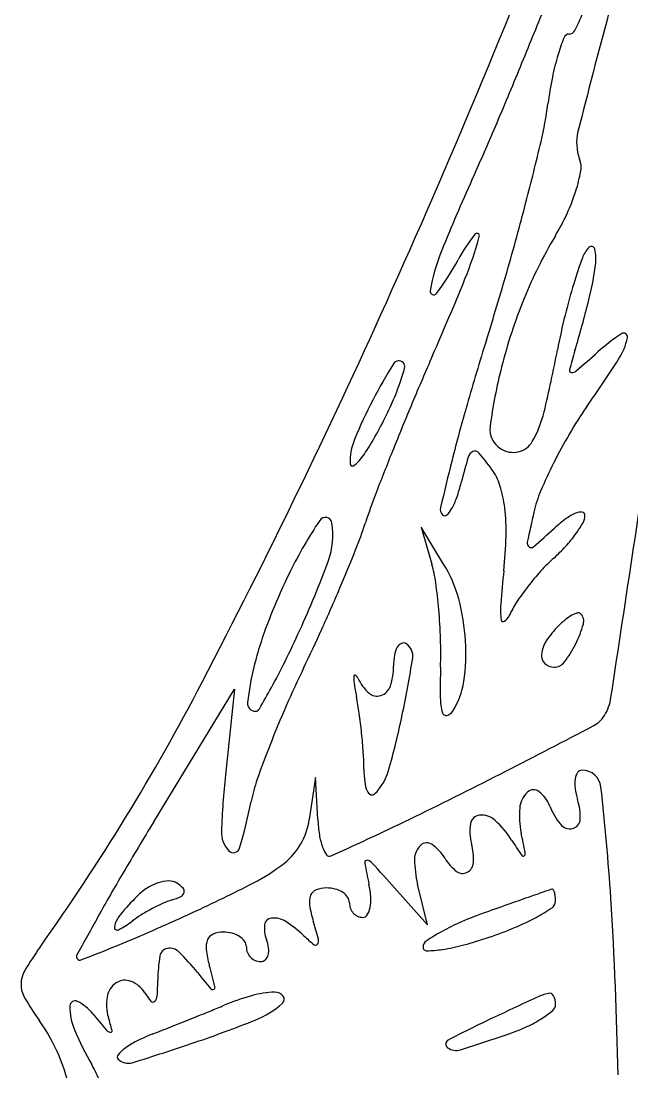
# Model space of a CAD drawing. Extents: x 0.12 to 1.64, y 0.04 to 1.72.
# Drawn here: x 0.3435 to 0.551, y 1.1225 to 1.4794 of the extents above; entities that cross this region are included whole.
import ezdxf

# ---------------------------------------------------------------- set-up
doc = ezdxf.new("R2010")
doc.units = 0
doc.header["$MEASUREMENT"] = 0
doc.layers.add('Outline', color=30, linetype='Continuous')
doc.layers.add('Silk', color=7, linetype='Continuous')

msp = doc.modelspace()

# ---------------------------------------------------------------- linework, layer by layer
at = {"layer": 'Outline'}
for centre, radius, start, end in [((-2.095990566304094, 2.539142067795179), 2.811840765622493, 335.7413668925336, 338.9155792799656), ((-1.844435257279909, 2.425782316362321), 2.535923193269018, 332.5006374626443, 335.7412999370704), ((-0.2711530077733026, 1.606806963714805), 0.7622440608292564, 324.5671097318837, 332.5005507651781), ((0.441352423834216, 1.099839820566363), 0.1122155862113178, 144.5670840206572, 149.4078573849361), ((0.3527006448111647, 1.152251923951705), 0.0092293419588574, 149.4078341283492, 179.5599969783349), ((0.3524859115014947, 1.152253590139633), 0.0090146021857264, 179.5601057290759, 210.22250900151), ((0.4354823352789705, 1.200602280711828), 0.1050666830580126, 210.2224891824539, 215.2946292298352), ((0.2975822828580754, 1.102983093667374), 0.0638887256654552, 10.6918206077578, 35.29456541679892)]:
    msp.add_arc(centre, radius, start, end, dxfattribs=at)
at = {"layer": 'Silk'}
for p, q in [((0.48700947, 1.294999999999999), (0.4793732900000001, 1.3075)), ((0.4793732900000001, 1.3075), (0.4829841550000002, 1.294999999999999)), ((0.38855234, 1.2075), (0.4159775250000001, 1.252499999999999)), ((0.4159775250000001, 1.252499999999999), (0.4129042650000001, 1.223402695)), ((0.44350168, 1.222499999999999), (0.4413703700000001, 1.20824887)), ((0.4442508400000002, 1.208333335), (0.44350168, 1.222499999999999)), ((0.4814831050000001, 1.1725), (0.478146295, 1.18625)), ((0.47036169, 1.185), (0.4814831050000001, 1.1725))]:
    msp.add_line(p, q, dxfattribs=at)
for centre, radius, start, end in [((-2.095990566304096, 2.539142067795201), 2.811840765622493, 335.7413668925336, 338.9155792799656), ((-1.093187507956313, 2.125005235546006), 1.737002125558674, 337.5841741243307, 338.3074736434748), ((0.3981784796883372, 1.540872237860128), 0.1482492726565075, 334.1416113489162, 337.2496022565979), ((2.857686867161966, 0.8565538980167573), 2.397612187259919, 164.8826817635651, 165.8688506340029), ((0.5296474839273589, 1.473122377751151), 0.0018776222488487, 89.99996726827324, 158.0683548695554), ((0.5296474857105462, 1.477152272043364), 0.002152272043364, 269.999981084503, 334.1415489011759), ((0.5932608658740369, 1.447509145347774), 0.0704538574680796, 158.0683582261516, 163.0717765546027), ((0.6022175558332457, 1.444783129556737), 0.0798161999696102, 163.0718140940919, 168.7511840162648), ((-1.098474376535423, 2.127184127332137), 1.74272038977883, 336.8613909196194, 337.58423207709), ((0.6684153264502504, 1.431617063315446), 0.1473105711047596, 168.7512095490458, 172.3410694713104), ((0.3901668878531652, 1.469034651750053), 0.1334424689606642, 346.7769102993873, 352.3410704651587), ((-0.2948931904201922, 1.783787280036357), 0.8688416124813418, 335.6446829396539, 336.8614046821838), ((-0.341380863239696, 1.640927502135244), 0.88491386837808, 345.4009858017985, 346.7769847087334), ((0.5477809338954347, 1.438097380251685), 0.0156259903499012, 165.8688497970234, 200.9936026463283), ((0.5261084681217183, 1.429780869614301), 0.0075873704988587, 349.7356033122405, 20.99365031142689), ((0.4812576459389282, 1.4379027975881), 0.0531676509333117, 342.3047182185343, 349.7356675245964), ((1.08374084658697, 1.1597063959927), 0.6444689167306531, 155.6446284203542, 157.958840888809), ((0.4682753335564131, 1.442044686833376), 0.0667946711984834, 335.2028698227153, 342.304814002747), ((-0.4470721897684716, 1.668456370430166), 0.9941315184761537, 343.9965535231929, 345.4009700910635), ((0.4531976890134411, 1.449010448146756), 0.0834036204614453, 329.190362786033, 335.2029771646272), ((0.5465321516487217, 1.368705690989067), 0.0621291836827973, 141.9689992444743, 151.5453390356768), ((0.4982763550170806, 1.40644931523937), 0.0008657926559992, 345.0495549060764, 141.9689563243512), ((0.3845986512991478, 1.436803779814303), 0.1185263801193161, 337.693484654703, 345.0495690498662), ((0.6586829022844948, 1.326469863655252), 0.1558459724756599, 149.1903743723874, 157.8587567831402), ((0.5372002120301476, 1.401660149432952), 0.0011948673286618, 12.95836453069894, 135.3413244687377), ((0.548610075431692, 1.376360490877159), 0.067144104283268, 157.9587857746961, 170.1508142569044), ((0.5433267924572116, 1.395606112740242), 0.0098080170432519, 135.3412421349892, 159.9306202831921), ((0.5237948460628493, 1.398575535126231), 0.0149505455067245, 352.2677323413788, 12.95836665507527), ((0.4115931336061432, 1.44183328035834), 0.0913510525603883, 323.0491274515458, 331.5454057354541), ((0.7001694494008294, 1.338305225910106), 0.1767900839505927, 159.9307261873074, 162.9241458414449), ((0.4340757638960859, 1.410757365438731), 0.105492859894015, 345.7474639987918, 352.2677973714276), ((-0.4519128865648114, 1.669844066650874), 0.9991671957758647, 342.5974447012766, 343.9965902546292), ((-0.6284959143870295, 1.85243771438028), 1.213566181489827, 336.3599274845224, 337.6935289963508), ((0.7083537219763191, 1.33579125346686), 0.1853517645701781, 162.9241646259792, 166.3660070990225), ((0.4836376524635412, 1.38764062630479), 0.0011997550058817, 170.1508546173114, 323.0492738545319), ((0.6806119009353222, 1.317547088485643), 0.1795207881782709, 157.8587748273856, 165.6548678652787), ((-1.844435257279911, 2.425782316362344), 2.535923193269018, 332.5006374626443, 335.7412999370704), ((0.0538480052618047, 1.507340279080693), 0.4977955588951303, 343.6849330386396, 345.7475254123194), ((0.7752401997690336, 1.319567734663202), 0.2541776570372365, 166.3660147031281, 169.0823949948111), ((1.466307903325205, 1.068617021354365), 1.011067854849539, 162.5974914377241, 163.891216397289), ((0.584185489434098, 1.316808993246795), 0.0673287702921951, 123.0966640008405, 131.7693946612713), ((0.5286543891026092, 1.376093268717029), 0.0211755588456346, 327.1395285299777, 348.4830836899887), ((0.5481300898169335, 1.372124902984432), 0.001299672830124, 348.4831336652764, 123.0966286956799), ((0.0533768291690863, 1.458807420446204), 0.4809919940713315, 346.5199271079165, 349.0823167755751), ((0.7307671773273308, 1.309201727815457), 0.2075259642470093, 163.6848566246739, 165.5641160729898), ((0.4717558773022539, 1.361962165340442), 0.0020849908640088, 44.99994096382446, 148.3425900513235), ((1.487755897776529, 0.9261062955826966), 1.096544558266472, 156.3598994465284, 157.2706683631958), ((0.0213785145608951, 1.946949397323496), 0.7775550204246314, 311.052153949241, 311.7694947661788), ((0.0635304622395093, 1.676540526060409), 0.574898252787023, 325.1853247378713, 327.139521823375), ((0.6418104984356284, 1.257108966951038), 0.2018667902885387, 148.3426216632539, 152.3930115217697), ((0.3972389245737943, 1.38236375240382), 0.0792748441098122, 340.5982947267202, 344.7772148729346), ((0.4718533163815244, 1.362059604320567), 0.0019471912667054, 344.7772264203543, 44.99993884879128), ((0.6719522059846028, 1.319761928751609), 0.170582341222362, 165.6549478405391, 172.610810688092), ((0.5304862594113156, 1.3607588536177), 0.0007154632992341, 165.5642055305493, 266.4866475978085), ((0.530578296609798, 1.362257808386359), 0.0022172409939592, 266.4864782938602, 311.0521477165882), ((0.3945397220789891, 1.383314439660722), 0.082136574419527, 335.5119143335326, 340.5982567561534), ((0.6046492980058927, 1.276541927930357), 0.1599311873984393, 152.3929426613353, 157.6636833049827), ((0.3374640429280733, 1.409310957630721), 0.144853813653267, 332.1860259880708, 335.5119270851009), ((1.5745997687243, 0.889726078155329), 1.190700695300317, 157.2706510377974, 158.1268751832169), ((-122.2717444553583, 19.85406434443073), 124.2167094595304, 351.3861807851044, 351.4336216898637), ((1.018954370581734, 1.197814125028942), 0.5454316504423388, 163.8913015716429, 165.9447273597989), ((0.4840876089389786, 1.355561386555333), 0.0380794526772706, 330.1211879662298, 346.5198446827082), ((0.6491287669871079, 1.269316844520785), 0.1383734355128056, 145.1854013993244, 149.6390146166963), ((0.3379459486363775, 1.409056881304381), 0.1443090312446941, 329.0168006001078, 332.1859719245361), ((0.5104360097624029, 1.340708234054946), 0.0077135923846901, 172.6108292285084, 238.2825320540215), ((0.6797952312391615, 1.251353158056331), 0.1739139203308265, 149.6390609067161, 153.3911408427806), ((0.4753149423594152, 1.329681609112876), 0.0201055772024912, 157.6636938182837, 181.94763217427), ((0.5108241541308657, 1.340200349871527), 0.0072443380058614, 282.283784443727, 330.1211531511984), ((0.4270317452313955, 1.355564267133538), 0.0403968619583242, 320.8421161497053, 329.0168179653412), ((1.45441120096023, 0.937974975726594), 1.061189120772008, 158.1268189099474, 158.978688636593), ((0.4981678627977927, 1.330483861409985), 0.0029524481885068, 114.0184598218493, 163.7250764115159), ((0.4976702518546904, 1.331600548648451), 0.001729906966607, 40.34540587962647, 114.0185024160594), ((0.4264338062688614, 1.271090561182422), 0.0951969587166304, 36.17494775681276, 40.34539094097151), ((0.5106412632712644, 1.341040330038649), 0.0081039982571586, 238.282490224396, 282.2837469874059), ((0.4559397467476911, 1.329022742568352), 0.0007191822277654, 181.947664586308, 296.4755854705375), ((0.4534260334200348, 1.334069915072572), 0.006357684243453, 296.4753488366986, 320.8420001824539), ((1.6162472638152, 1.048281099087152), 1.161157990754397, 165.9447746127672, 166.7615797871382), ((0.7199255628043101, 1.265743582078265), 0.2339671258177017, 163.7252806183982, 165.9107045896929), ((0.6639545831023942, 1.259288624238947), 0.156196760374211, 153.3911397771068, 157.2147053149975), ((0.4876867729399929, 1.315879818210459), 0.0193154493013803, 17.31512327284461, 36.17500025788736), ((0.4363450582635879, 1.336917780276291), 0.0584087778486298, 340.6594148499329, 345.9106851921059), ((0.4655569846116075, 1.308980727365514), 0.0424957207826587, 6.855396498253242, 17.31515026508464), ((0.6488820077083896, 1.247532514733246), 0.198227272752751, 158.9786979926414, 161.9299550458068), ((0.4697343928690043, 1.325198438551435), 0.0230224720813366, 330.1347206714141, 340.6594261207368), ((0.5600168349463992, 1.302948696456812), 0.0434614180994843, 157.2147693354303, 167.1212231844696), ((0.4885675991187421, 1.31357387750866), 0.0026927627684565, 166.7615806814401, 225.0000510033649), ((0.4821659935891839, 1.318059969006127), 0.008687115653426, 312.3355798791617, 330.1347376830673), ((0.4423930964243594, 1.306195943391396), 0.0658264031072623, 358.5220252246164, 6.855345017376293), ((0.446815992963979, 1.308553908987615), 0.0022913976010535, 9.171748477512647, 146.2876216138041), ((0.4873565066521828, 1.312362780924807), 0.0009800164655936, 224.9999699300992, 312.335580519236), ((1.10484286357035, 1.178379449153327), 0.6023468257099366, 167.121240935052, 168.1113058460729), ((0.5590805070840708, 1.269087851914489), 0.0513489849272829, 126.3952169412435, 132.1446733064709), ((0.538339765263669, 1.297224809826607), 0.016393773988017, 112.9310580498436, 126.3951810391318), ((0.5335258906824665, 1.30860365272185), 0.0040385542765758, 82.07382996682294, 112.9311519927965), ((0.5339360854572971, 1.311549874334873), 0.0010639145427032, 3.58195690322e-05, 82.07388585689702), ((0.5298484608539892, 1.311549868067497), 0.0051515391460156, 330.5218643903787, 7.71037827463e-05), ((0.572795815582043, 1.224496878192384), 0.1537394089217297, 146.2877440988118, 153.7475400122314), ((0.4240241603685577, 1.30487395946305), 0.0253783996056673, 339.9483112149807, 9.17177139491418), ((0.3147711118725296, 1.356543338820086), 0.1532175315684353, 338.2716376205944, 341.9300061607503), ((0.2416615464849233, 1.619831877961497), 0.4217008732859021, 310.859917937635, 312.1447050384467), ((0.5002977045508556, 1.328254033034641), 0.03909673505555, 323.9041639660436, 330.5218201632662), ((0.3584142105822521, 1.308362662348785), 0.1498332357955696, 354.0157357784094, 358.5220409736958), ((0.493042315857215, 1.333543991076333), 0.0480758397535462, 317.4579829573322, 323.9041204063425), ((-0.1127050164285435, 1.526901662584343), 0.6133890199757774, 336.9669344062805, 338.2716598019825), ((0.5170052693670188, 1.30213511991639), 0.0016235090284744, 168.1113344709869, 231.8750586907192), ((0.5167507981643872, 1.30181087820377), 0.001211333967184, 231.8752530663966, 310.8600903435466), ((0.4845767402064028, 1.341312731572827), 0.0595658049406447, 311.968692961388, 317.4579538209145), ((0.1448900133565157, 1.406755850056813), 0.3225244775860088, 335.4009817870499, 339.9482947574731), ((0.5642681156258386, 1.252709202072082), 0.0596034056644062, 131.9687075829738, 137.9281877433517), ((0.621666309336195, 1.200394398711428), 0.2082302767512514, 153.7476361468063, 158.818859910575), ((0.4395782628509798, 1.282461365909599), 0.0451806243660413, 7.886414555508286, 16.11238769268123), ((0.4481246546455835, 1.271245481061817), 0.0455665012386462, 15.14477386049733, 31.42052753060659), ((0.9125983372904123, 1.250269566421541), 0.4073874153738788, 174.0157531544193, 175.5993832953718), ((0.5875636813143068, 1.231680907838064), 0.0909860846312665, 137.9282140280728, 142.2688815569659), ((0.3126618443600113, 1.264881100161955), 0.1733088532085761, 4.85948394901233, 7.886358566400655), ((-0.1737776097058512, 1.552866518351873), 0.6797519266664215, 335.6739379219003, 336.9669753540081), ((0.5832087674134119, 1.235050571306987), 0.0854797331189108, 142.2688941724965, 146.6748551085499), ((0.4231774273398409, 1.26449328880903), 0.0714113508312241, 3.520725084282991, 15.14476995983927), ((0.5336189146591989, 1.279434509437177), 0.0272874328969358, 175.5993045599208, 186.9997734464027), ((0.5391636210939791, 1.264010516403375), 0.0327667998455126, 146.6748748455999, 155.6894954340956), ((0.292953398556882, 1.263205553319471), 0.1930883954984192, 1.877285026637426, 4.85947661649862), ((0.5353199185952794, 1.269057681279567), 0.0097581557664714, 106.8882261322616, 118.9602703316771), ((0.5327906569136532, 1.277388604487975), 0.0010517531707707, 44.99990083534679, 106.888041680418), ((0.5309877287363635, 1.27558567196862), 0.0036014817213813, 344.2205066717733, 45.00001988590869), ((0.5494089405112327, 1.228393836109634), 0.1307377232759496, 158.8188642943172, 166.005981767211), ((0.5072620385404499, 1.276198396138182), 0.0007326339328513, 186.999647153852, 303.1722521098427), ((0.5051996935936539, 1.27935330413987), 0.0045018130448969, 303.1723850038826, 335.689617936201), ((0.5468025509723625, 1.253030740804947), 0.0295371302318285, 128.7683904538102, 134.9999475723268), ((0.5383975866520522, 1.263496259813827), 0.0161143692136889, 118.9601494054672, 128.7684654717487), ((0.4977744688389623, 1.284971185702294), 0.0381153702455259, 333.4269420385765, 344.2205842195789), ((0.0574597552526863, 1.446782750172686), 0.418681654983165, 333.8040578176912, 335.4009799394818), ((-0.0536552388495709, 1.498562570133733), 0.547925135870656, 334.1540964036836, 335.6740165591038), ((0.548164820620214, 1.251668548337935), 0.0314636158683345, 135.0000501645959, 146.8199915998754), ((0.4738494194433154, 1.265344776018475), 0.0029717646510737, 113.6992682917624, 150.8724215233994), ((0.4733534787857744, 1.266474607521403), 0.0017378779622759, 58.2825372005352, 113.6993736057822), ((0.471745781456057, 1.263873299212521), 0.0047958994831031, 351.1152512381441, 58.28252593853003), ((0.3297201434626984, 1.264410826320992), 0.1563019005045408, 358.3829033003882, 1.877216690198999), ((0.4286570758818972, 1.2648304612706), 0.0659213386807722, 351.5425872303924, 3.520696251067131), ((0.5304282754628429, 1.263266194030914), 0.0102718622896659, 146.8200496463778, 174.045181556761), ((0.4972770043977464, 1.28521995954858), 0.0386715710143612, 322.6489098151745, 333.4270020359483), ((0.4934983833748058, 1.260295090563781), 0.0234983833748063, 170.784030716336, 180.0000135660924), ((0.4785626434346867, 1.262718456405941), 0.0083673216288125, 150.8724182921669, 170.7842442777819), ((0.523910777176482, 1.263946012899678), 0.0037190050802469, 174.0451512925119, 225.4570636470041), ((0.5105464632807895, 1.23807892597826), 0.0906865921778737, 166.0059176700462, 173.7296718385146), ((0.2291111864254627, 1.362334464841632), 0.2273815590114983, 331.2820920498991, 333.8041504518343), ((0.4487014895373794, 1.260295101347705), 0.021298510462627, 341.5753840640686, 359.9999560225342), ((0.0982164789642741, 1.322264362374922), 0.3828615764193109, 348.1699819807277, 351.1152812588849), ((0.7540651549764281, 1.252430484400307), 0.2682121951263665, 178.382777150652, 180.6012004446009), ((0.5244650599220732, 1.264509202336474), 0.0045092023364772, 225.4569929370164, 269.9999374581152), ((0.5244650574667518, 1.264469866517849), 0.0044698665178502, 269.9999683806079, 322.6489939717283), ((0.7704463287262361, 1.099361578482174), 0.3677739552157722, 154.1541142345596, 156.3626835736759), ((0.4674101085337545, 1.256145096197587), 0.0109501429316704, 175.5632141162135, 188.7198960123511), ((0.4568298108421733, 1.25696603853373), 0.000338043913958, 54.83842135723047, 175.5630994005603), ((0.4555518465694204, 1.255151800167065), 0.0025571999547713, 25.432916676571, 54.83876905531728), ((-0.271153007773305, 1.606806963714828), 0.7622440608292564, 324.5671097318837, 332.5005507651781), ((0.0744010112763637, 1.447098034270793), 0.4037904618391654, 330.0947842203267, 331.2821713307824), ((0.5583939354039082, 1.270099888135764), 0.102997918407104, 188.7198818642134, 191.2533980280872), ((0.4727006558842751, 1.263306722155518), 0.0164318604104759, 205.4328913399046, 227.3883723245192), ((0.4640658455632826, 1.255176734536179), 0.005104032548601, 288.4300101883603, 341.575313164526), ((0.4680821361274769, 1.258968313010912), 0.0260628369830683, 327.5918068417516, 351.5425630538418), ((0.3593795376459977, 1.230501314704675), 0.0999177722940731, 7.959507480583709, 11.25332963281465), ((0.4643732148169732, 1.254254385680784), 0.0041318168991233, 227.3883709064309, 288.4299053564168), ((0.5059258742524744, 1.249826681133977), 0.0200592535164576, 180.6011996134591, 195.3794951196687), ((0.527686564350968, 1.252099892453131), 0.0163336942495068, 328.2825618345013, 351.3860824999077), ((0.4230761839505234, 1.24768988589499), 0.0026898858949918, 173.7296510292914, 270.000022354325), ((0.4230761837301868, 1.246558674606797), 0.0015586746067982, 270.0000466774352, 330.0949358537188), ((0.7793176296489943, 1.09547838890015), 0.3774579183074823, 156.3626097485312, 158.5285549103609), ((0.2687729337541278, 1.217832439060342), 0.191405788333772, 5.934569423707352, 7.959578755117271), ((0.206439497316645, 1.299596264129258), 0.2722900412967058, 344.0845281087745, 348.1699719382256), ((0.4878150751710557, 1.244845109956518), 0.0012758274508116, 195.3795598732965, 282.598237251061), ((0.4873993154070291, 1.246705387721747), 0.003181998887276, 282.5982110679527, 327.5917366886273), ((0.5333768281720425, 1.248583116436664), 0.0096443881641644, 297.5463502231548, 328.2825848019508), ((-1.828713609917465, 5.77716700683756), 5.11724101379078, 297.1718722258875, 297.5463571074992), ((0.2710014117656196, 1.218063908542735), 0.1891653213430677, 3.904801945701636, 5.934623745963957), ((0.7387700432118811, 1.111426935870814), 0.3338865639987453, 158.5285176870547, 160.676588149129), ((0.3713954660246662, 1.22491647795984), 0.0885376718714837, 0.3236899978217176, 3.904843093009296), ((0.4990568751449361, 1.225637764422192), 0.0391257748654041, 180.3237796877392, 186.7829702217285), ((0.4504748017902991, 1.23000973458858), 0.0185273274810939, 314.9999532501951, 344.0845088559616), ((-0.2203244560266155, 2.643801351968031), 1.595182525142451, 295.9344613993372, 297.1718090312302), ((0.5340240208223248, 1.223132740574198), 0.0018672594258017, 90.0000252325633, 145.1359217916399), ((0.5340240192918074, 1.218551310491492), 0.0064486895085077, 6.435772331874325, 89.99999370779814), ((0.701400032614706, 1.192931900809288), 0.2901004605825559, 173.9707986034676, 177.7549555032863), ((0.4768268063668822, 1.20327829497721), 0.0563060684690324, 160.6765546067923, 168.6901126777712), ((0.4713150132455646, 1.222338118703827), 0.0111883704850704, 186.7830134189507, 203.1855463305137), ((0.5425605741106941, 1.220397959602729), 0.0110482297497079, 171.3347495663631, 188.1469656565013), ((0.5366583667614127, 1.221297456278213), 0.0050778741603758, 145.1359826547564, 171.3346957071037), ((0.4633020651917393, 1.21890614637417), 0.0024713887491495, 203.1853150627494, 244.2287096059708), ((0.5212612747060588, 1.211316226810104), 0.0084695453018687, 132.9165646235833, 174.7403798670749), ((0.5175804898817861, 1.21527492684255), 0.003064040434655, 51.96467038438997, 132.9165592290952), ((0.5124779156672955, 1.208752228110597), 0.0113454571227698, 20.99369106463059, 51.96465747406268), ((0.5552157049221642, 1.222209669009143), 0.023832385053373, 188.1470435795893, 197.6087605970438), ((-0.24068912100077, 1.131163647311258), 0.7860749162467368, 3.672405573952313, 6.435761690230044), ((0.2534644426465361, 1.247950782391515), 0.1714797446505154, 343.2337705877903, 348.6900478936925), ((0.4627408234486908, 1.217743688172994), 0.0011805357894504, 244.2289684161333, 315.0001159387346), ((0.5140330899645434, 1.209138810588896), 0.0193747337419252, 357.3899948560109, 17.60885244208642), ((0.5406948904029595, 1.209527209445234), 0.0279853338379847, 174.7403220183826, 191.9240553325399), ((0.5440925816937571, 1.220883903056092), 0.0225169799565317, 200.9935380872715, 219.3295300035956), ((1.548757009468018, 0.5004164651133061), 1.358691282213606, 148.6398965733149, 149.4938289194568), ((0.417867368998861, 1.21176381478923), 0.0237643828645074, 330.3322744846491, 351.4942825268017), ((0.4961936144106764, 1.211080121121802), 0.0520153501139552, 183.0270389086937, 188.9136875058323), ((-0.0140825946387076, 2.219712787986997), 1.123603459143765, 294.3253835108247, 295.9344517436446), ((0.51250829647421, 1.204199669278934), 0.01659959082644, 170.8749650690393, 194.6550109748188), ((0.4995206611842448, 1.206285773098668), 0.0034454850198162, 95.233446678837, 170.8749789958365), ((0.4998353862484239, 1.202849875681485), 0.0068957665920013, 47.30471485712068, 95.2335415257766), ((0.4814927785188061, 1.18296886310031), 0.0339458298003447, 32.58420480338037, 47.30475680265617), ((0.5298981029557984, 1.209253633341906), 0.0041663287346523, 219.3295138135299, 283.0349624813038), ((0.5300941842451286, 1.208406666503976), 0.0032969607477927, 283.0349771132686, 357.3900577708104), ((0.4206448561989767, 1.203938496898568), 0.0091296182488848, 177.7550498201977, 223.8020777209591), ((0.4672778588851326, 1.206544963945429), 0.0227461074140265, 188.9137041846763, 199.8372303703611), ((0.0404409063337462, 1.103888511741924), 0.4833008707770051, 11.09410257268523, 11.92397101618635), ((0.4186824757511254, 1.211299488234465), 0.0228263006895268, 308.5214697161879, 330.3322880146728), ((0.4837199096223893, 1.194682850557609), 0.0066000105096637, 133.0900795471373, 180.2923009304896), ((0.4812880004679005, 1.197282547564485), 0.0030401500259865, 54.39204085815114, 133.0900812252881), ((0.4734229067020677, 1.186299889380739), 0.0165486096245597, 31.71744053694235, 54.39211141647986), ((0.4759757163214289, 1.194646160744946), 0.02116148619645, 357.4177729355075, 14.6550611330919), ((0.7753787950049063, 1.370803186121082), 0.3148388080361868, 212.5842827254485, 213.7198757817556), ((0.415602480283286, 1.19910268373423), 0.0021431567814807, 223.8021260606295, 343.2336961505462), ((0.4553904757346951, 1.202256505775063), 0.0101088311392867, 199.8371806737262, 216.4510659326214), ((0.448245140267931, 1.196978678002366), 0.0012256287363945, 216.4512294664636, 294.3254389046792), ((0.5139852957969354, 1.196344352535769), 0.0005738783285687, 213.7197244477909, 307.7886450891028), ((0.5137165763331489, 1.196690922706251), 0.0010124225490106, 307.7887379073895, 11.09387035712521), ((0.3943591056344266, 1.241854595077557), 0.061880633202403, 296.9374590527944, 308.5214996141236), ((0.4609135157030245, 1.19368397031682), 0.0007098189790398, 81.83273609479733, 190.1497457248744), ((0.6756577089674869, 1.232128291946404), 0.2188680973146636, 190.1497875997337, 192.0998596884071), ((0.4606034099209995, 1.19152323697047), 0.0028926919002315, 42.28233279234077, 81.83274740387522), ((-0.313025123526013, 0.4880105808310704), 1.048565281725405, 41.65990502173094, 42.28236483980679), ((0.513522210710825, 1.194834936207751), 0.0364026996536048, 180.2923709783311, 193.6406952685416), ((0.5019272568731519, 1.203916531815162), 0.0169602559088804, 211.7174649372403, 231.7150395990413), ((0.4930419883663576, 1.193876488427159), 0.0040778672300757, 299.1937182497562, 357.4178034529262), ((0.983967755751432, 0.8331860085768624), 0.7031590784522371, 149.4939205530833, 150.8919202335186), ((0.4934400480686536, 1.193164061411082), 0.0032617766837346, 231.715056216624, 299.1937151777791), ((0.3953559056789074, 1.170865231006642), 0.0167257815465965, 108.2072484304811, 122.6107485792386), ((0.3939914834254286, 1.175013453866302), 0.0123589290212184, 91.45190602533505, 108.2073610273996), ((0.3938037736255449, 1.182418699317312), 0.004951304897521, 58.28250730211957, 91.45171283625712), ((0.3906809216297188, 1.177365790050212), 0.0108913467028661, 44.11994649377603, 58.28259636331117), ((0.1427095153139893, 1.737081333369125), 0.6173777426704247, 294.7982835016474, 296.9374166040302), ((0.4328311764755465, 1.180071376517652), 0.0294757113982305, 3.632951826153925, 12.09993483044381), ((0.4489210030702436, 1.11617091254894), 0.0933634134435413, 135.0000002686898, 140.230425851143), ((0.3973616053016596, 1.167730321931601), 0.0204474056390295, 122.6107790156597, 135.0000242388332), ((0.3888363085788968, 1.199940052705998), 0.0199257729929185, 287.2758994397127, 296.577685763644), ((0.3967763752966593, 1.184068658785907), 0.0021790604959799, 296.5778169316806, 343.8733595642796), ((0.3974053851053303, 1.183886788694184), 0.0015242856723452, 343.8733185781567, 44.11996688631181), ((0.4476788003151305, 1.180188555443036), 0.0062925816092036, 158.4711210887979, 189.2737533430635), ((0.4448719560174652, 1.181295840907643), 0.0032752224970966, 111.2081640599744, 158.4712107437554), ((0.4471630602074627, 1.175391504622705), 0.0096084953772932, 90.00000123710664, 111.2081370499322), ((0.4471630702001577, 1.172764202330357), 0.0122357976696472, 75.8236994027603, 90.00004776361851), ((0.4480377655676821, 1.176227021744846), 0.00866421394765, 57.46191924357176, 75.82364320437226), ((0.4494369359353515, 1.178420045729567), 0.0060628620077501, 35.10804869126179, 57.4619990315206), ((0.4516843036541638, 1.180000000637307), 0.0033156963458363, 359.9999889872112, 35.10795350463303), ((0.447655278584925, 1.181012600089945), 0.0146217588884742, 349.3273451385152, 3.632910929845413), ((2.720892354966642, -5.082623499888966), 6.641217285868219, 109.3845713336613, 109.4498885205378), ((6.301285135349906, -15.25848483450839), 17.42858797399964, 109.362984759793, 109.3845279728265), ((0.5330833448898681, 1.155049659418429), 0.0309942760542419, 107.5255608974776, 109.3631117610078), ((0.5238761641739976, 1.184205733244185), 0.00041897854683, 32.55267125274023, 107.525079505294), ((0.5212546134608733, 1.182532183857641), 0.0035291707740886, 16.81922490021774, 32.55331914187369), ((0.5175081089622783, 1.181399710439984), 0.0074430936143045, 6.009090396117193, 16.81896845887389), ((0.508676320232389, 1.180470023257615), 0.0163236797676165, 359.99995346604, 6.009132462081827), ((-0.7453588906333325, 1.098772876069264), 1.291783071650959, 1.010532630060596, 3.672374849074753), ((0.4164046050858831, 1.124186610800135), 0.0608298626444846, 118.055346958413, 122.0001155430461), ((0.4160800871702799, 1.124795395745446), 0.0601399851309354, 114.0997540616375, 118.0552910531853), ((0.403369183654978, 1.15321122960391), 0.0290107917259449, 107.2759506501546, 114.0996943169731), ((0.4832729546665064, 1.186000607015085), 0.0423581298161232, 189.2737888544443, 196.8109657664131), ((0.4604651367371301, 1.179999997064365), 0.0054651367371309, 179.9999692231948, 200.444391870955), ((0.4600610509145129, 1.179849371057507), 0.0050338902346394, 200.4444840891068, 222.1885291068415), ((0.454973320543316, 1.179633463090304), 0.0071748966654629, 328.2798342395714, 349.3273107351328), ((4.41851906134106, -9.889906404858573), 11.73944299316771, 109.4499291373535, 109.4925571968197), ((0.4850229737651671, 1.236575049318449), 0.0700184875535758, 298.4606358226509, 303.6663224571059), ((0.5223927577184199, 1.180470011786973), 0.0026072422815807, 303.6662867126929, 359.9999607301153), ((2.458646349224549, 0.0121225146613664), 2.391004514232439, 150.8920141185083, 151.2477060321401), ((0.3842090178574481, 1.170028737335432), 0.0091713335255943, 140.2305421645988, 168.9593953565432), ((0.4013143775073356, 1.148335725118512), 0.0323536499272815, 121.9999376508507, 128.3276794290433), ((0.0474934671653346, 1.943165472735716), 0.8443948528696775, 293.7178791161231, 294.798240332147), ((0.4287512321101671, 1.172183515440971), 0.0025848959859843, 95.59767179568536, 173.2723730991972), ((0.4292488609163944, 1.167106177996436), 0.0076865613958741, 57.51376298543757, 95.5976704345483), ((0.4597577725050472, 1.179574487404321), 0.0046245751769699, 222.188545601493, 244.9948382612544), ((0.4595318995415554, 1.179090239373469), 0.0040902393734693, 244.9949815159353, 270.0000064218619), ((0.459531900600303, 1.176815807799409), 0.0018158077994097, 269.9999810581177, 328.2798864884918), ((0.544813034205287, 1.053619480898065), 0.1305516939568616, 109.492543119156, 113.3314596352255), ((0.4802706851020482, 1.2453417746753), 0.0799904342545273, 292.6856158969525, 298.4607245483074), ((0.3761287997066454, 1.17160531678634), 0.0009387441316319, 168.9594337031855, 295.8759279660648), ((0.3653473903123915, 1.193832625469985), 0.0256428336684768, 295.8758197960532, 308.3276769359881), ((0.4366003383406216, 1.171257618027995), 0.0104884239726691, 173.2723610833881, 200.9935813437994), ((0.4116074183637261, 1.139400026377513), 0.0405324337829758, 46.39492822605117, 57.51372451538857), ((0.269470713802963, 1.121405557897455), 0.1809889511336883, 14.79663476113653, 16.81087332245966), ((0.5234993377662799, 1.103034499032593), 0.0767361044578547, 113.3314219780695, 119.0467514179699), ((0.4584689468231291, 1.297497277789557), 0.1365192967681468, 288.8157691467084, 292.6856166334331), ((0.2097395752481653, 1.573872489900486), 0.4410326003482515, 291.9611820811483, 293.7178362791109), ((0.4127942100023271, 1.1649252741625), 0.0064995571710313, 157.1479113190474, 187.3376882689743), ((0.4100229752656392, 1.166093162266819), 0.0034922818943024, 111.9258502726208, 157.1479504268912), ((0.4121630575440565, 1.160776513456985), 0.0092234865430143, 89.99998474381667, 111.9259441526975), ((0.4121630702001575, 1.157764202330356), 0.0122357976696472, 75.8236994027603, 90.00004776361851), ((0.4130377655676819, 1.161227021744846), 0.00866421394765, 57.46191924357176, 75.82364320437226), ((0.4144369359353516, 1.163420045729567), 0.0060628620077501, 35.10804869126179, 57.4619990315206), ((0.4143869537480366, 1.162733525752137), 0.0133043187062648, 8.18722319264569, 20.99369346735842), ((0.4796354977487952, 1.2108238418593), 0.0581041770813399, 226.3948980473263, 230.9428982964231), ((0.4423381241916572, 1.167068240554246), 0.0021923567536321, 327.681924028236, 14.7965187735469), ((0.5190732388184367, 1.111004158666706), 0.0676198647409246, 119.04679618842, 124.1713932012972), ((0.4572103765107974, 1.301191286445104), 0.1404218214853379, 285.1333010629688, 288.8157276589266), ((0.4413524238342135, 1.099839820566385), 0.1122155862113178, 144.5670840206572, 149.4078573849361), ((-0.0663731297579971, 2.258607341687229), 1.179341507999134, 291.3995164285935, 291.9612431261024), ((0.3937419788234393, 1.16137870214412), 0.0031484684399746, 100.4654110878558, 170.3772660593869), ((0.3939777335650909, 1.160102436205856), 0.0044463263071222, 45.45092578059179, 100.4655337257749), ((0.4448743052678818, 1.169056290133192), 0.038844538314899, 187.337704512938, 195.3860556597784), ((0.4166843036541639, 1.165000000637308), 0.0033156963458363, 359.9999889872112, 35.10795350463303), ((0.4251177102241524, 1.165000002511682), 0.005117710224153, 180.0000281197688, 201.8951026374984), ((0.4214921081149459, 1.1637557856391), 0.0061260017827836, 345.3179938067425, 8.187141893232196), ((0.4435226135442637, 1.166318911451649), 0.0007907472750601, 230.9430884037397, 327.6821004980249), ((0.4824939285100176, 1.164886824036124), 0.0024939285100176, 124.1713316752423, 179.999977855834), ((0.4812366782089463, 1.164886821917375), 0.0012366782089501, 179.9998571808183, 271.4040342092785), ((0.4802141060070234, 1.206604078002221), 0.0429664650422972, 271.4041479793443, 278.5598980983422), ((0.4769799756254021, 1.228090772503902), 0.064695193489507, 278.5598582168503, 285.1333186957636), ((0.3634755753746405, 1.161681698347367), 0.00118718054527, 151.2477350979204, 222.2752735196455), ((0.3634911111608589, 1.161695824149636), 0.0012081781389861, 222.2753288037385, 291.3996274051994), ((0.4407789909260762, 1.153403861502835), 0.050856733874773, 170.377347259968, 179.6100333894063), ((0.3389455698700675, 1.10419720166395), 0.0828933421212454, 38.89897131233308, 45.45090623819064), ((0.4250333246377677, 1.164966104394284), 0.0050267706325554, 201.8952749477481, 224.0866751078578), ((0.4249349705567913, 1.164870823979849), 0.0048898331193253, 224.0865654998611, 246.6257410456932), ((0.4248430708092485, 1.164658183733606), 0.0046581837336096, 246.6256901892277, 270.0000515463528), ((0.4248430754891813, 1.162403805568629), 0.0024038055686305, 269.9999883401448, 311.8215872296008), ((0.4242890846010856, 1.163022945445835), 0.0032346124605337, 311.8215351115945, 345.3180952492587), ((0.3527006448111623, 1.152251923951728), 0.0092293419588574, 149.4078341283492, 179.5599969783349), ((-0.0681831528852698, 1.027870055492573), 0.4932846830389387, 14.52306763285503, 15.38616717507879), ((0.3788193689828881, 1.14833374018062), 0.0053429079469423, 67.69673505101062, 123.8932587431308), ((0.3770662268802817, 1.144059818424317), 0.0099624224680705, 32.34976968935789, 67.69676417304309), ((0.2966364205533625, 1.15438486286122), 0.0932891746947078, 356.2839505367473, 359.6100807686302), ((0.7321110904341415, 1.421430596791128), 0.422295883361999, 218.8990206914284, 219.8661677085228), ((0.3524859115014922, 1.152253590139655), 0.0090146021857264, 179.5601057290759, 210.22250900151), ((0.3799457691972234, 1.146657054966524), 0.0073628214970774, 123.8932641561222, 169.6545879557302), ((0.4040737326714052, 1.161166053325038), 0.0220067602167781, 212.3496484562852, 221.5633431779048), ((0.4085523865293296, 1.151217996266227), 0.0007450746153075, 219.8662709451414, 302.2368929737004), ((0.408471591540735, 1.15134611425755), 0.0008965409478117, 302.2368673686766, 14.52309264085502), ((0.4307667574061888, 1.116099820839653), 0.0335197385444226, 91.90055496961523, 105.5110723729744), ((0.4297689280030073, 1.1461702057721), 0.0034328026169572, 37.69446502596907, 91.90054808706113), ((0.435482335278968, 1.20060228071185), 0.1050666830580126, 210.2224891824539, 215.2946292298352), ((0.3618422211048273, 1.144894642526604), 0.0017617316458616, 62.89046381544078, 178.6410053584712), ((0.3551394525400592, 1.131801680082014), 0.0164706667537575, 39.17318789916866, 62.89042931619876), ((0.3868691217928697, 1.145393191101312), 0.0144005884038029, 169.6545565003928, 197.3872948554473), ((0.3882733084900922, 1.147155849052534), 0.0008894870010738, 221.5634286628654, 314.469016216638), ((0.3869340394591098, 1.148520183713089), 0.0028013056648931, 314.4688789136056, 356.2838286934904), ((0.4426339280664954, 1.073339812922067), 0.0778959485739678, 105.5109813792889, 112.758543211467), ((0.4109957086812746, 1.17001618921639), 0.0322007738137382, 291.8290545481195, 311.3040901804787), ((0.4310667560383733, 1.147173084011658), 0.001792643364705, 311.3040992587646, 37.69438921752269), ((1.721237589256699, -1.435216321045449), 2.849292850497036, 114.9665027150354, 115.323798906612), ((0.5272270470549599, 1.12926079585759), 0.0204761264924322, 103.0507231240681, 114.9664350165269), ((0.5229488815640712, 1.147716997669633), 0.0015305706733428, 26.30273757612338, 103.0506443010706), ((0.5184416712571772, 1.145489127284117), 0.0065583287428232, 359.9999800451653, 26.30274025328434), ((0.3796697086702953, 1.144471732265647), 0.0195942347227073, 178.641057980951, 203.0695699472858), ((0.6437546305913155, 1.36696584301184), 0.35582075743977, 219.1732103718126, 220.3028448125801), ((-0.1665486379387011, 2.553324858761119), 1.522580386500851, 291.8934905006095, 292.1556758732842), ((0.2196598686534385, 1.604850188856504), 0.4984899559180703, 292.1558001706334, 292.7585503813926), ((0.5032325536869235, 1.167682895582086), 0.031975262805201, 302.4187281294408, 310.6007544698201), ((0.5222554213150655, 1.14548912615594), 0.002744578684935, 310.6007599463749, 359.9999758685937), ((0.297582282858073, 1.102983093667396), 0.0638887256654552, 10.6918206077578, 35.29456541679892), ((0.2929858614016731, 1.11599493313478), 0.0839778856296461, 14.18780478634519, 17.38722244262237), ((-0.208571261596279, 2.65789836841013), 1.635281406090793, 291.6339949330998, 291.8934301119195), ((0.2695395102180249, 1.523163097014821), 0.4126250035510973, 288.8165826961376, 291.8290212834791), ((0.6535232508409047, 0.8211246361746146), 0.3530780312782585, 115.323798920489, 117.8639605804878), ((0.4973032015399609, 1.177019343634988), 0.0430353929638847, 294.697698888337, 302.4187059806972), ((0.4655387579586077, 1.18104411469089), 0.1129271484345207, 203.0695790283286, 209.7545583258451), ((0.3743453754288488, 1.138467177579998), 0.0025602489317755, 220.3027799534581, 257.9309025500525), ((0.3739151038361936, 1.136454851408511), 0.0005024369228968, 257.9310523711246, 14.18789660149588), ((0.4112116398075677, 1.075922546510571), 0.0637773608061502, 111.2883091012671, 116.5329366173421), ((-0.0168903804050344, 2.174611132983889), 1.115369767315212, 291.2882841610553, 291.6338920411001), ((0.3403626755301401, 1.61996978331979), 0.5130747985646634, 287.2750314276984, 289.2186868521255), ((0.4868615346613959, 1.199723689409192), 0.0680257055716856, 289.2186989352246, 294.6976524586107), ((0.3949550760095004, 1.108481365540504), 0.0273857056755917, 116.533012215895, 126.3978322959421), ((0.1573353929810072, 1.852451518630419), 0.7605051963393212, 287.1226380926696, 288.8164996751852), ((0.4891996160248425, 1.131950594329942), 0.0014887350499162, 117.8639704457998, 234.6861288702207), ((0.3773022381856139, 1.127630016546988), 0.0011306069854984, 141.0932253140474, 225.0001204516738), ((0.3860339337467877, 1.120582691805082), 0.0123514489053738, 126.3979004217508, 141.0931177221228), ((0.4912363433083911, 1.134825670121659), 0.0050121309736825, 234.685989101074, 287.2750363319637), ((0.3312557895662737, 1.104280911862122), 0.0417483341371769, 20.92299404278526, 29.75454593756372), ((0.3798486522305642, 1.13017642232955), 0.0047317744208934, 224.9999580367189, 287.1226186885573)]:
    msp.add_arc(centre, radius, start, end, dxfattribs=at)

doc.saveas('drawing.dxf')
